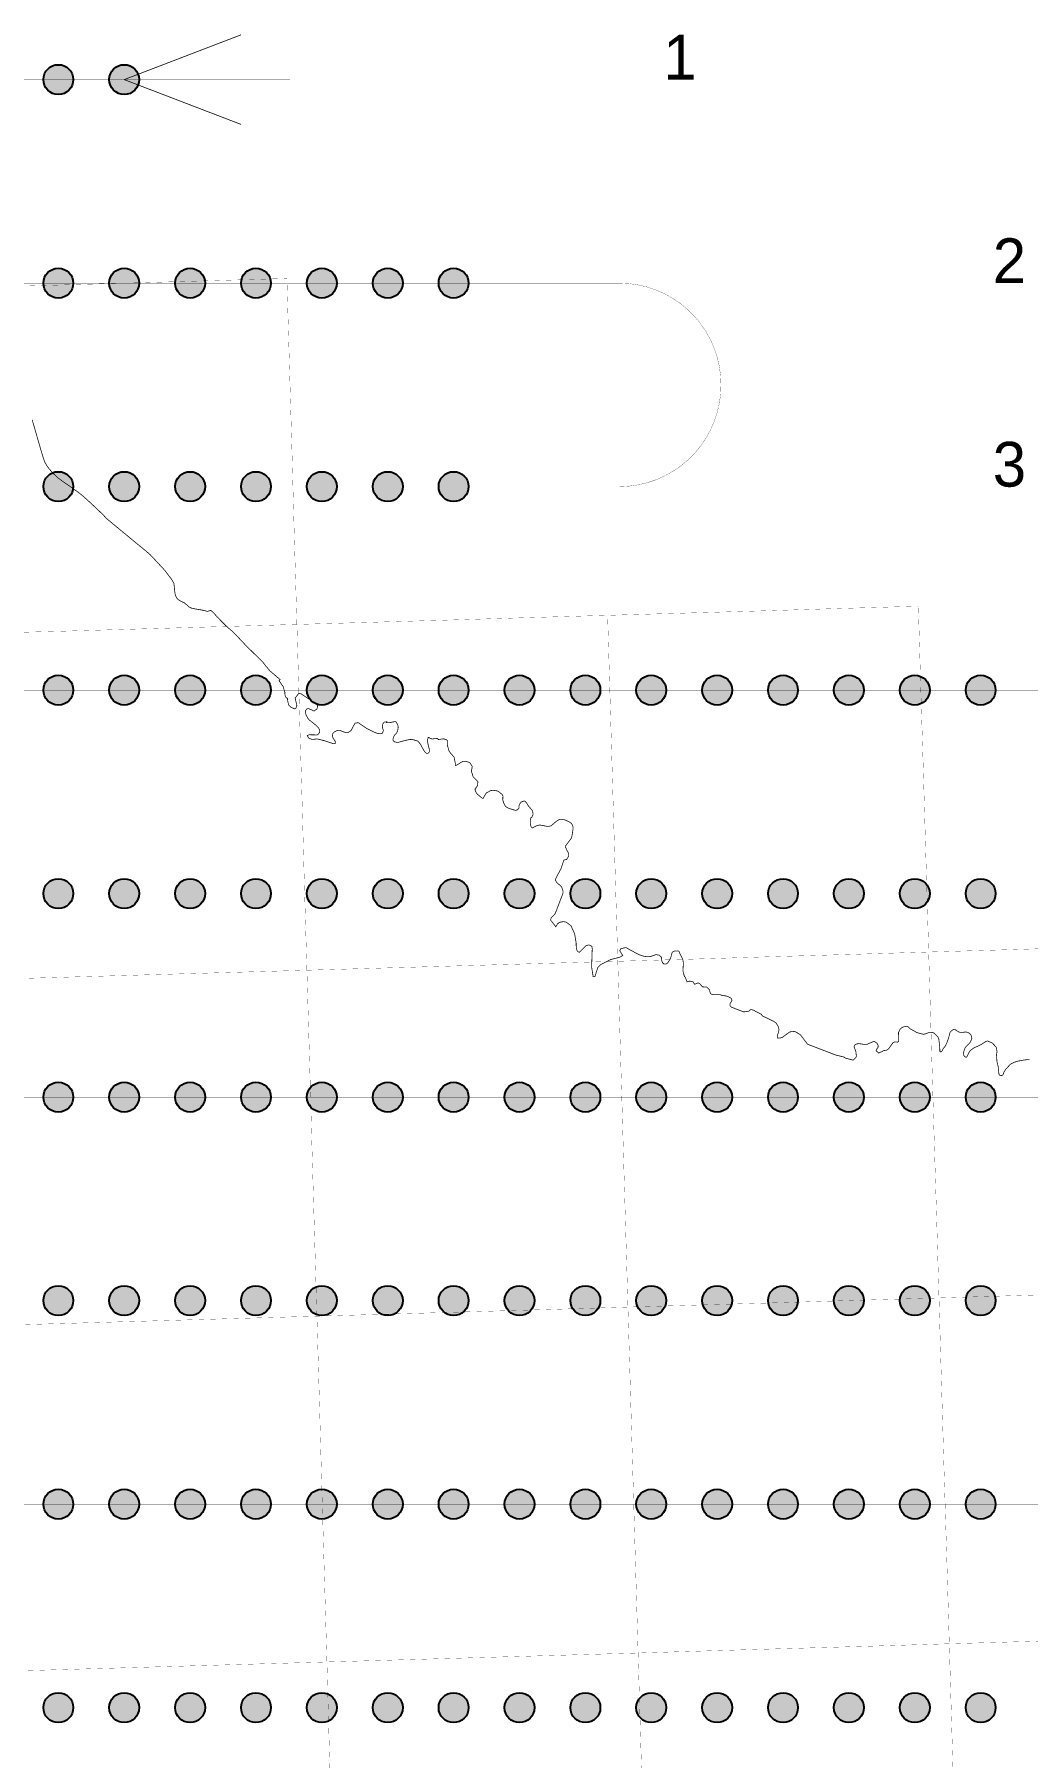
# Model space of a CAD drawing. Header units: inches. Extents: x 606089 to 652529, y 590739 to 614135.
# Drawn here: x 635540 to 642188, y 601972 to 613512 of the extents above; entities that cross this region are included whole.
import ezdxf

# ---------------------------------------------------------------- set-up
doc = ezdxf.new("R2010")
doc.units = ezdxf.units.IN
doc.header["$MEASUREMENT"] = 0
doc.layers.get('0').update_dxf_attribs({"color": 5})
for name, color, linetype in [('gminy_2019', 3, 'Continuous'), ('nadirki', 1, 'Continuous'), ('numerki', 1, 'Continuous'), ('poczkon', 5, 'Continuous'), ('polilinia', 1, 'Continuous')]:
    doc.layers.add(name, color=color, linetype=linetype)

msp = doc.modelspace()

# ---------------------------------------------------------------- hatches: boundary and pattern name
at = {"layer": 'nadirki'}
h = msp.add_hatch(color=256, dxfattribs=at)
h.dxf.hatch_style = 1
h.paths.add_polyline_path([(635800, 613210, 1), (635600, 613210, 1)])
h = msp.add_hatch(color=256, dxfattribs=at)
h.dxf.hatch_style = 1
h.paths.add_polyline_path([(636241, 613210, 1), (636041, 613210, 1)])
h = msp.add_hatch(color=256, dxfattribs=at)
h.dxf.hatch_style = 1
h.paths.add_polyline_path([(635800, 611847, 1), (635600, 611847, 1)])
h = msp.add_hatch(color=256, dxfattribs=at)
h.dxf.hatch_style = 1
h.paths.add_polyline_path([(636241, 611847, 1), (636041, 611847, 1)])
h = msp.add_hatch(color=256, dxfattribs=at)
h.dxf.hatch_style = 1
h.paths.add_polyline_path([(636682, 611847, 1), (636482, 611847, 1)])
h = msp.add_hatch(color=256, dxfattribs=at)
h.dxf.hatch_style = 1
h.paths.add_polyline_path([(637123, 611847, 1), (636923, 611847, 1)])
h = msp.add_hatch(color=256, dxfattribs=at)
h.dxf.hatch_style = 1
h.paths.add_polyline_path([(637564, 611847, 1), (637364, 611847, 1)])
h = msp.add_hatch(color=256, dxfattribs=at)
h.dxf.hatch_style = 1
h.paths.add_polyline_path([(638005, 611847, 1), (637805, 611847, 1)])
h = msp.add_hatch(color=256, dxfattribs=at)
h.dxf.hatch_style = 1
h.paths.add_polyline_path([(638446, 611847, 1), (638246, 611847, 1)])
h = msp.add_hatch(color=256, dxfattribs=at)
h.dxf.hatch_style = 1
h.paths.add_polyline_path([(635800, 610484, 1), (635600, 610484, 1)])
h = msp.add_hatch(color=256, dxfattribs=at)
h.dxf.hatch_style = 1
h.paths.add_polyline_path([(636241, 610484, 1), (636041, 610484, 1)])
h = msp.add_hatch(color=256, dxfattribs=at)
h.dxf.hatch_style = 1
h.paths.add_polyline_path([(636682, 610484, 1), (636482, 610484, 1)])
h = msp.add_hatch(color=256, dxfattribs=at)
h.dxf.hatch_style = 1
h.paths.add_polyline_path([(637123, 610484, 1), (636923, 610484, 1)])
h = msp.add_hatch(color=256, dxfattribs=at)
h.dxf.hatch_style = 1
h.paths.add_polyline_path([(637564, 610484, 1), (637364, 610484, 1)])
h = msp.add_hatch(color=256, dxfattribs=at)
h.dxf.hatch_style = 1
h.paths.add_polyline_path([(638005, 610484, 1), (637805, 610484, 1)])
h = msp.add_hatch(color=256, dxfattribs=at)
h.dxf.hatch_style = 1
h.paths.add_polyline_path([(638446, 610484, 1), (638246, 610484, 1)])
h = msp.add_hatch(color=256, dxfattribs=at)
h.dxf.hatch_style = 1
h.paths.add_polyline_path([(635800, 609121, 1), (635600, 609121, 1)])
h = msp.add_hatch(color=256, dxfattribs=at)
h.dxf.hatch_style = 1
h.paths.add_polyline_path([(636241, 609121, 1), (636041, 609121, 1)])
h = msp.add_hatch(color=256, dxfattribs=at)
h.dxf.hatch_style = 1
h.paths.add_polyline_path([(636682, 609121, 1), (636482, 609121, 1)])
h = msp.add_hatch(color=256, dxfattribs=at)
h.dxf.hatch_style = 1
h.paths.add_polyline_path([(637123, 609121, 1), (636923, 609121, 1)])
h = msp.add_hatch(color=256, dxfattribs=at)
h.dxf.hatch_style = 1
h.paths.add_polyline_path([(637564, 609121, 1), (637364, 609121, 1)])
h = msp.add_hatch(color=256, dxfattribs=at)
h.dxf.hatch_style = 1
h.paths.add_polyline_path([(638005, 609121, 1), (637805, 609121, 1)])
h = msp.add_hatch(color=256, dxfattribs=at)
h.dxf.hatch_style = 1
h.paths.add_polyline_path([(638446, 609121, 1), (638246, 609121, 1)])
h = msp.add_hatch(color=256, dxfattribs=at)
h.dxf.hatch_style = 1
h.paths.add_polyline_path([(638887, 609121, 1), (638687, 609121, 1)])
h = msp.add_hatch(color=256, dxfattribs=at)
h.dxf.hatch_style = 1
h.paths.add_polyline_path([(639328, 609121, 1), (639128, 609121, 1)])
h = msp.add_hatch(color=256, dxfattribs=at)
h.dxf.hatch_style = 1
h.paths.add_polyline_path([(639769, 609121, 1), (639569, 609121, 1)])
h = msp.add_hatch(color=256, dxfattribs=at)
h.dxf.hatch_style = 1
h.paths.add_polyline_path([(640210, 609121, 1), (640010, 609121, 1)])
h = msp.add_hatch(color=256, dxfattribs=at)
h.dxf.hatch_style = 1
h.paths.add_polyline_path([(640651, 609121, 1), (640451, 609121, 1)])
h = msp.add_hatch(color=256, dxfattribs=at)
h.dxf.hatch_style = 1
h.paths.add_polyline_path([(641092, 609121, 1), (640892, 609121, 1)])
h = msp.add_hatch(color=256, dxfattribs=at)
h.dxf.hatch_style = 1
h.paths.add_polyline_path([(641533, 609121, 1), (641333, 609121, 1)])
h = msp.add_hatch(color=256, dxfattribs=at)
h.dxf.hatch_style = 1
h.paths.add_polyline_path([(641974, 609121, 1), (641774, 609121, 1)])
h = msp.add_hatch(color=256, dxfattribs=at)
h.dxf.hatch_style = 1
h.paths.add_polyline_path([(635800, 607758, 1), (635600, 607758, 1)])
h = msp.add_hatch(color=256, dxfattribs=at)
h.dxf.hatch_style = 1
h.paths.add_polyline_path([(636241, 607758, 1), (636041, 607758, 1)])
h = msp.add_hatch(color=256, dxfattribs=at)
h.dxf.hatch_style = 1
h.paths.add_polyline_path([(636682, 607758, 1), (636482, 607758, 1)])
h = msp.add_hatch(color=256, dxfattribs=at)
h.dxf.hatch_style = 1
h.paths.add_polyline_path([(637123, 607758, 1), (636923, 607758, 1)])
h = msp.add_hatch(color=256, dxfattribs=at)
h.dxf.hatch_style = 1
h.paths.add_polyline_path([(637564, 607758, 1), (637364, 607758, 1)])
h = msp.add_hatch(color=256, dxfattribs=at)
h.dxf.hatch_style = 1
h.paths.add_polyline_path([(638005, 607758, 1), (637805, 607758, 1)])
h = msp.add_hatch(color=256, dxfattribs=at)
h.dxf.hatch_style = 1
h.paths.add_polyline_path([(638446, 607758, 1), (638246, 607758, 1)])
h = msp.add_hatch(color=256, dxfattribs=at)
h.dxf.hatch_style = 1
h.paths.add_polyline_path([(638887, 607758, 1), (638687, 607758, 1)])
h = msp.add_hatch(color=256, dxfattribs=at)
h.dxf.hatch_style = 1
h.paths.add_polyline_path([(639328, 607758, 1), (639128, 607758, 1)])
h = msp.add_hatch(color=256, dxfattribs=at)
h.dxf.hatch_style = 1
h.paths.add_polyline_path([(639769, 607758, 1), (639569, 607758, 1)])
h = msp.add_hatch(color=256, dxfattribs=at)
h.dxf.hatch_style = 1
h.paths.add_polyline_path([(640210, 607758, 1), (640010, 607758, 1)])
h = msp.add_hatch(color=256, dxfattribs=at)
h.dxf.hatch_style = 1
h.paths.add_polyline_path([(640651, 607758, 1), (640451, 607758, 1)])
h = msp.add_hatch(color=256, dxfattribs=at)
h.dxf.hatch_style = 1
h.paths.add_polyline_path([(641092, 607758, 1), (640892, 607758, 1)])
h = msp.add_hatch(color=256, dxfattribs=at)
h.dxf.hatch_style = 1
h.paths.add_polyline_path([(641533, 607758, 1), (641333, 607758, 1)])
h = msp.add_hatch(color=256, dxfattribs=at)
h.dxf.hatch_style = 1
h.paths.add_polyline_path([(641974, 607758, 1), (641774, 607758, 1)])
h = msp.add_hatch(color=256, dxfattribs=at)
h.dxf.hatch_style = 1
h.paths.add_polyline_path([(635800, 606395, 1), (635600, 606395, 1)])
h = msp.add_hatch(color=256, dxfattribs=at)
h.dxf.hatch_style = 1
h.paths.add_polyline_path([(636241, 606395, 1), (636041, 606395, 1)])
h = msp.add_hatch(color=256, dxfattribs=at)
h.dxf.hatch_style = 1
h.paths.add_polyline_path([(636682, 606395, 1), (636482, 606395, 1)])
h = msp.add_hatch(color=256, dxfattribs=at)
h.dxf.hatch_style = 1
h.paths.add_polyline_path([(637123, 606395, 1), (636923, 606395, 1)])
h = msp.add_hatch(color=256, dxfattribs=at)
h.dxf.hatch_style = 1
h.paths.add_polyline_path([(637564, 606395, 1), (637364, 606395, 1)])
h = msp.add_hatch(color=256, dxfattribs=at)
h.dxf.hatch_style = 1
h.paths.add_polyline_path([(638005, 606395, 1), (637805, 606395, 1)])
h = msp.add_hatch(color=256, dxfattribs=at)
h.dxf.hatch_style = 1
h.paths.add_polyline_path([(638446, 606395, 1), (638246, 606395, 1)])
h = msp.add_hatch(color=256, dxfattribs=at)
h.dxf.hatch_style = 1
h.paths.add_polyline_path([(638887, 606395, 1), (638687, 606395, 1)])
h = msp.add_hatch(color=256, dxfattribs=at)
h.dxf.hatch_style = 1
h.paths.add_polyline_path([(639328, 606395, 1), (639128, 606395, 1)])
h = msp.add_hatch(color=256, dxfattribs=at)
h.dxf.hatch_style = 1
h.paths.add_polyline_path([(639769, 606395, 1), (639569, 606395, 1)])
h = msp.add_hatch(color=256, dxfattribs=at)
h.dxf.hatch_style = 1
h.paths.add_polyline_path([(640210, 606395, 1), (640010, 606395, 1)])
h = msp.add_hatch(color=256, dxfattribs=at)
h.dxf.hatch_style = 1
h.paths.add_polyline_path([(640651, 606395, 1), (640451, 606395, 1)])
h = msp.add_hatch(color=256, dxfattribs=at)
h.dxf.hatch_style = 1
h.paths.add_polyline_path([(641092, 606395, 1), (640892, 606395, 1)])
h = msp.add_hatch(color=256, dxfattribs=at)
h.dxf.hatch_style = 1
h.paths.add_polyline_path([(641533, 606395, 1), (641333, 606395, 1)])
h = msp.add_hatch(color=256, dxfattribs=at)
h.dxf.hatch_style = 1
h.paths.add_polyline_path([(641974, 606395, 1), (641774, 606395, 1)])
h = msp.add_hatch(color=256, dxfattribs=at)
h.dxf.hatch_style = 1
h.paths.add_polyline_path([(635800, 605032, 1), (635600, 605032, 1)])
h = msp.add_hatch(color=256, dxfattribs=at)
h.dxf.hatch_style = 1
h.paths.add_polyline_path([(636241, 605032, 1), (636041, 605032, 1)])
h = msp.add_hatch(color=256, dxfattribs=at)
h.dxf.hatch_style = 1
h.paths.add_polyline_path([(636682, 605032, 1), (636482, 605032, 1)])
h = msp.add_hatch(color=256, dxfattribs=at)
h.dxf.hatch_style = 1
h.paths.add_polyline_path([(637123, 605032, 1), (636923, 605032, 1)])
h = msp.add_hatch(color=256, dxfattribs=at)
h.dxf.hatch_style = 1
h.paths.add_polyline_path([(637564, 605032, 1), (637364, 605032, 1)])
h = msp.add_hatch(color=256, dxfattribs=at)
h.dxf.hatch_style = 1
h.paths.add_polyline_path([(638005, 605032, 1), (637805, 605032, 1)])
h = msp.add_hatch(color=256, dxfattribs=at)
h.dxf.hatch_style = 1
h.paths.add_polyline_path([(638446, 605032, 1), (638246, 605032, 1)])
h = msp.add_hatch(color=256, dxfattribs=at)
h.dxf.hatch_style = 1
h.paths.add_polyline_path([(638887, 605032, 1), (638687, 605032, 1)])
h = msp.add_hatch(color=256, dxfattribs=at)
h.dxf.hatch_style = 1
h.paths.add_polyline_path([(639328, 605032, 1), (639128, 605032, 1)])
h = msp.add_hatch(color=256, dxfattribs=at)
h.dxf.hatch_style = 1
h.paths.add_polyline_path([(639769, 605032, 1), (639569, 605032, 1)])
h = msp.add_hatch(color=256, dxfattribs=at)
h.dxf.hatch_style = 1
h.paths.add_polyline_path([(640210, 605032, 1), (640010, 605032, 1)])
h = msp.add_hatch(color=256, dxfattribs=at)
h.dxf.hatch_style = 1
h.paths.add_polyline_path([(640651, 605032, 1), (640451, 605032, 1)])
h = msp.add_hatch(color=256, dxfattribs=at)
h.dxf.hatch_style = 1
h.paths.add_polyline_path([(641092, 605032, 1), (640892, 605032, 1)])
h = msp.add_hatch(color=256, dxfattribs=at)
h.dxf.hatch_style = 1
h.paths.add_polyline_path([(641533, 605032, 1), (641333, 605032, 1)])
h = msp.add_hatch(color=256, dxfattribs=at)
h.dxf.hatch_style = 1
h.paths.add_polyline_path([(641974, 605032, 1), (641774, 605032, 1)])
h = msp.add_hatch(color=256, dxfattribs=at)
h.dxf.hatch_style = 1
h.paths.add_polyline_path([(635800, 603669, 1), (635600, 603669, 1)])
h = msp.add_hatch(color=256, dxfattribs=at)
h.dxf.hatch_style = 1
h.paths.add_polyline_path([(636241, 603669, 1), (636041, 603669, 1)])
h = msp.add_hatch(color=256, dxfattribs=at)
h.dxf.hatch_style = 1
h.paths.add_polyline_path([(636682, 603669, 1), (636482, 603669, 1)])
h = msp.add_hatch(color=256, dxfattribs=at)
h.dxf.hatch_style = 1
h.paths.add_polyline_path([(637123, 603669, 1), (636923, 603669, 1)])
h = msp.add_hatch(color=256, dxfattribs=at)
h.dxf.hatch_style = 1
h.paths.add_polyline_path([(637564, 603669, 1), (637364, 603669, 1)])
h = msp.add_hatch(color=256, dxfattribs=at)
h.dxf.hatch_style = 1
h.paths.add_polyline_path([(638005, 603669, 1), (637805, 603669, 1)])
h = msp.add_hatch(color=256, dxfattribs=at)
h.dxf.hatch_style = 1
h.paths.add_polyline_path([(638446, 603669, 1), (638246, 603669, 1)])
h = msp.add_hatch(color=256, dxfattribs=at)
h.dxf.hatch_style = 1
h.paths.add_polyline_path([(638887, 603669, 1), (638687, 603669, 1)])
h = msp.add_hatch(color=256, dxfattribs=at)
h.dxf.hatch_style = 1
h.paths.add_polyline_path([(639328, 603669, 1), (639128, 603669, 1)])
h = msp.add_hatch(color=256, dxfattribs=at)
h.dxf.hatch_style = 1
h.paths.add_polyline_path([(639769, 603669, 1), (639569, 603669, 1)])
h = msp.add_hatch(color=256, dxfattribs=at)
h.dxf.hatch_style = 1
h.paths.add_polyline_path([(640210, 603669, 1), (640010, 603669, 1)])
h = msp.add_hatch(color=256, dxfattribs=at)
h.dxf.hatch_style = 1
h.paths.add_polyline_path([(640651, 603669, 1), (640451, 603669, 1)])
h = msp.add_hatch(color=256, dxfattribs=at)
h.dxf.hatch_style = 1
h.paths.add_polyline_path([(641092, 603669, 1), (640892, 603669, 1)])
h = msp.add_hatch(color=256, dxfattribs=at)
h.dxf.hatch_style = 1
h.paths.add_polyline_path([(641533, 603669, 1), (641333, 603669, 1)])
h = msp.add_hatch(color=256, dxfattribs=at)
h.dxf.hatch_style = 1
h.paths.add_polyline_path([(641974, 603669, 1), (641774, 603669, 1)])
h = msp.add_hatch(color=256, dxfattribs=at)
h.dxf.hatch_style = 1
h.paths.add_polyline_path([(635800, 602306, 1), (635600, 602306, 1)])
h = msp.add_hatch(color=256, dxfattribs=at)
h.dxf.hatch_style = 1
h.paths.add_polyline_path([(636241, 602306, 1), (636041, 602306, 1)])
h = msp.add_hatch(color=256, dxfattribs=at)
h.dxf.hatch_style = 1
h.paths.add_polyline_path([(636682, 602306, 1), (636482, 602306, 1)])
h = msp.add_hatch(color=256, dxfattribs=at)
h.dxf.hatch_style = 1
h.paths.add_polyline_path([(637123, 602306, 1), (636923, 602306, 1)])
h = msp.add_hatch(color=256, dxfattribs=at)
h.dxf.hatch_style = 1
h.paths.add_polyline_path([(637564, 602306, 1), (637364, 602306, 1)])
h = msp.add_hatch(color=256, dxfattribs=at)
h.dxf.hatch_style = 1
h.paths.add_polyline_path([(638005, 602306, 1), (637805, 602306, 1)])
h = msp.add_hatch(color=256, dxfattribs=at)
h.dxf.hatch_style = 1
h.paths.add_polyline_path([(638446, 602306, 1), (638246, 602306, 1)])
h = msp.add_hatch(color=256, dxfattribs=at)
h.dxf.hatch_style = 1
h.paths.add_polyline_path([(638887, 602306, 1), (638687, 602306, 1)])
h = msp.add_hatch(color=256, dxfattribs=at)
h.dxf.hatch_style = 1
h.paths.add_polyline_path([(639328, 602306, 1), (639128, 602306, 1)])
h = msp.add_hatch(color=256, dxfattribs=at)
h.dxf.hatch_style = 1
h.paths.add_polyline_path([(639769, 602306, 1), (639569, 602306, 1)])
h = msp.add_hatch(color=256, dxfattribs=at)
h.dxf.hatch_style = 1
h.paths.add_polyline_path([(640210, 602306, 1), (640010, 602306, 1)])
h = msp.add_hatch(color=256, dxfattribs=at)
h.dxf.hatch_style = 1
h.paths.add_polyline_path([(640651, 602306, 1), (640451, 602306, 1)])
h = msp.add_hatch(color=256, dxfattribs=at)
h.dxf.hatch_style = 1
h.paths.add_polyline_path([(641092, 602306, 1), (640892, 602306, 1)])
h = msp.add_hatch(color=256, dxfattribs=at)
h.dxf.hatch_style = 1
h.paths.add_polyline_path([(641533, 602306, 1), (641333, 602306, 1)])
h = msp.add_hatch(color=256, dxfattribs=at)
h.dxf.hatch_style = 1
h.paths.add_polyline_path([(641974, 602306, 1), (641774, 602306, 1)])

# ---------------------------------------------------------------- linework, layer by layer
at = {"const_width": 1}
for points in [[(635168, 611239), (635151, 611818), (635671, 611833), (636191, 611848), (636710, 611863), (637230, 611878), (637247, 611299), (637264, 610719), (637280, 610140), (637297, 609561), (636777, 609546), (636257, 609531), (635737, 609516), (635217, 609502), (635201, 610081), (635184, 610660), (635168, 611239)], [(639394, 609043), (639377, 609622), (639897, 609637), (640417, 609652), (640937, 609668), (641457, 609683), (641474, 609104), (641492, 608525), (641509, 607946), (641526, 607367), (641006, 607351), (640485, 607336), (639965, 607320), (639445, 607305), (639428, 607884), (639411, 608463), (639394, 609043)], [(637314, 608982), (637297, 609561), (637817, 609576), (638337, 609591), (638857, 609607), (639377, 609622), (639394, 609043), (639411, 608463), (639428, 607884), (639445, 607305), (638925, 607290), (638404, 607275), (637884, 607260), (637364, 607245), (637347, 607824), (637331, 608403), (637314, 608982)], [(635234, 608922), (635217, 609502), (635737, 609516), (636257, 609531), (636777, 609546), (637297, 609561), (637314, 608982), (637331, 608403), (637347, 607824), (637364, 607245), (636844, 607230), (636323, 607215), (635803, 607200), (635283, 607185), (635266, 607764), (635250, 608343), (635234, 608922)], [(641543, 606787), (641526, 607367), (642046, 607382), (642566, 607398), (643087, 607413), (643607, 607429), (643624, 606850), (643642, 606271), (643659, 605692), (643677, 605112), (643156, 605097), (642636, 605081), (642115, 605066), (641595, 605050), (641578, 605629), (641560, 606208), (641543, 606787)], [(637381, 606665), (637364, 607245), (637884, 607260), (638404, 607275), (638925, 607290), (639445, 607305), (639462, 606726), (639479, 606147), (639496, 605568), (639513, 604989), (638992, 604973), (638472, 604958), (637951, 604943), (637431, 604928), (637414, 605507), (637397, 606086), (637381, 606665)], [(639462, 606726), (639445, 607305), (639965, 607320), (640485, 607336), (641006, 607351), (641526, 607367), (641543, 606787), (641560, 606208), (641578, 605629), (641595, 605050), (641074, 605035), (640554, 605019), (640033, 605004), (639513, 604989), (639496, 605568), (639479, 606147), (639462, 606726)], [(635299, 606606), (635283, 607185), (635803, 607200), (636323, 607215), (636844, 607230), (637364, 607245), (637381, 606665), (637397, 606086), (637414, 605507), (637431, 604928), (636910, 604913), (636390, 604898), (635869, 604883), (635349, 604868), (635332, 605448), (635316, 606027), (635299, 606606)], [(641612, 604471), (641595, 605050), (642115, 605066), (642636, 605081), (643156, 605097), (643677, 605112), (643694, 604534), (643712, 603954), (643729, 603375), (643747, 602796), (643226, 602780), (642705, 602765), (642185, 602749), (641664, 602734), (641647, 603313), (641629, 603892), (641612, 604471)], [(637448, 604349), (637431, 604928), (637951, 604943), (638472, 604958), (638992, 604973), (639513, 604989), (639530, 604410), (639547, 603830), (639564, 603251), (639581, 602672), (639060, 602657), (638539, 602642), (638018, 602627), (637498, 602612), (637481, 603191), (637464, 603770), (637448, 604349)], [(639530, 604410), (639513, 604989), (640033, 605004), (640554, 605019), (641074, 605035), (641595, 605050), (641612, 604471), (641629, 603892), (641647, 603313), (641664, 602734), (641143, 602718), (640622, 602703), (640102, 602688), (639581, 602672), (639564, 603251), (639547, 603830), (639530, 604410)], [(635365, 604289), (635349, 604868), (635869, 604883), (636390, 604898), (636910, 604913), (637431, 604928), (637448, 604349), (637464, 603770), (637481, 603191), (637498, 602612), (636977, 602597), (636456, 602582), (635935, 602567), (635415, 602552), (635398, 603131), (635382, 603710), (635365, 604289)], [(641681, 602155), (641664, 602734), (642185, 602749), (642705, 602765), (643226, 602780), (643747, 602796), (643764, 602217), (643782, 601638), (643799, 601059), (643817, 600480), (643296, 600464), (642775, 600448), (642254, 600433), (641733, 600417), (641715, 600996), (641698, 601575), (641681, 602155)], [(637514, 602032), (637498, 602612), (638018, 602627), (638539, 602642), (639060, 602657), (639581, 602672), (639598, 602093), (639615, 601514), (639632, 600935), (639649, 600356), (639128, 600340), (638607, 600325), (638086, 600310), (637565, 600295), (637548, 600874), (637531, 601453), (637514, 602032)], [(639598, 602093), (639581, 602672), (640102, 602688), (640622, 602703), (641143, 602718), (641664, 602734), (641681, 602155), (641698, 601575), (641715, 600996), (641733, 600417), (641212, 600402), (640691, 600386), (640170, 600371), (639649, 600356), (639632, 600935), (639615, 601514), (639598, 602093)], [(635431, 601973), (635415, 602552), (635935, 602567), (636456, 602582), (636977, 602597), (637498, 602612), (637514, 602032), (637531, 601453), (637548, 600874), (637565, 600295), (637044, 600280), (636523, 600265), (636002, 600250), (635481, 600235), (635464, 600815), (635448, 601394), (635431, 601973)]]:
    msp.add_lwpolyline(points, dxfattribs=at)
at = {"layer": 'gminy_2019', "lineweight": 0, "const_width": 5}
msp.add_lwpolyline([(635525, 610931), (635555, 610828), (635566, 610789), (635580, 610741), (635598, 610681), (635604, 610662), (635609, 610650), (635615, 610638), (635620, 610629), (635626, 610619), (635640, 610602), (635665, 610573), (635697, 610543), (635713, 610531), (635738, 610513), (635765, 610495), (635789, 610478), (635835, 610445), (635862, 610423), (635885, 610403), (635949, 610344), (636002, 610293), (636020, 610273), (636027, 610267), (636052, 610246), (636065, 610235), (636208, 610117), (636275, 610062), (636280, 610058), (636292, 610048), (636306, 610036), (636314, 610029), (636401, 609936), (636421, 609912), (636433, 609896), (636447, 609878), (636461, 609859), (636471, 609841), (636474, 609835), (636478, 609794), (636481, 609768), (636485, 609752), (636487, 609749), (636492, 609738), (636500, 609729), (636507, 609724), (636528, 609713), (636529, 609712), (636543, 609706), (636560, 609692), (636569, 609683), (636577, 609677), (636592, 609670), (636621, 609664), (636657, 609658), (636685, 609652), (636698, 609648), (636701, 609649), (636721, 609655), (636722, 609654), (636743, 609635), (636763, 609611), (636768, 609607), (636772, 609603), (636784, 609590), (636804, 609570), (636824, 609550), (636842, 609534), (636861, 609518), (636863, 609516), (636864, 609515), (636893, 609487), (636897, 609483), (636899, 609481), (636904, 609475), (636961, 609414), (636967, 609408), (636969, 609406), (636990, 609386), (636996, 609380), (637054, 609323), (637068, 609310), (637070, 609307), (637085, 609288), (637089, 609282), (637095, 609276), (637116, 609250), (637149, 609222), (637170, 609204), (637184, 609192), (637177, 609185), (637206, 609143), (637212, 609120), (637218, 609103), (637215, 609102), (637220, 609077), (637234, 609064), (637234, 609061), (637235, 609051), (637242, 609021), (637258, 609006), (637283, 608995), (637291, 609001), (637297, 609017), (637289, 609051), (637285, 609068), (637310, 609100), (637325, 609096), (637354, 609077), (637396, 609049), (637421, 609032), (637436, 609018), (637434, 609005), (637431, 608996), (637431, 608994), (637429, 608993), (637412, 608981), (637376, 608997), (637365, 608996), (637357, 608987), (637353, 608983), (637358, 608954), (637366, 608941), (637368, 608938), (637369, 608934), (637379, 608922), (637394, 608910), (637428, 608883), (637443, 608866), (637448, 608856), (637450, 608848), (637448, 608837), (637440, 608825), (637431, 608821), (637381, 608822), (637366, 608817), (637376, 608800), (637396, 608791), (637422, 608793), (637431, 608793), (637437, 608793), (637475, 608784), (637543, 608762), (637554, 608764), (637555, 608773), (637552, 608781), (637539, 608799), (637535, 608815), (637537, 608829), (637547, 608841), (637569, 608852), (637573, 608852), (637585, 608851), (637622, 608837), (637638, 608836), (637661, 608852), (637675, 608881), (637687, 608900), (637708, 608903), (637724, 608892), (637763, 608865), (637768, 608862), (637812, 608841), (637816, 608839), (637821, 608837), (637836, 608831), (637854, 608829), (637869, 608832), (637876, 608849), (637869, 608873), (637872, 608895), (637882, 608907), (637899, 608909), (637897, 608903), (637900, 608903), (637916, 608903), (637947, 608909), (637960, 608909), (637967, 608897), (637974, 608883), (637975, 608871), (637971, 608847), (637964, 608833), (637949, 608818), (637941, 608797), (637941, 608785), (637948, 608775), (637956, 608774), (637964, 608772), (637978, 608772), (638014, 608782), (638051, 608790), (638070, 608791), (638074, 608789), (638099, 608782), (638105, 608780), (638111, 608774), (638112, 608773), (638121, 608763), (638122, 608762), (638145, 608720), (638151, 608710), (638161, 608700), (638163, 608698), (638175, 608698), (638184, 608708), (638184, 608723), (638182, 608730), (638176, 608754), (638170, 608783), (638176, 608804), (638180, 608805), (638190, 608796), (638197, 608795), (638204, 608794), (638238, 608798), (638243, 608790), (638277, 608795), (638299, 608789), (638307, 608778), (638307, 608765), (638305, 608748), (638311, 608729), (638315, 608714), (638318, 608708), (638336, 608687), (638345, 608676), (638349, 608673), (638352, 608657), (638357, 608633), (638357, 608623), (638360, 608616), (638381, 608627), (638387, 608632), (638410, 608644), (638425, 608644), (638430, 608644), (638454, 608635), (638455, 608634), (638471, 608609), (638465, 608578), (638468, 608567), (638471, 608560), (638476, 608542), (638491, 608527), (638509, 608509), (638506, 608481), (638490, 608459), (638490, 608451), (638493, 608443), (638498, 608433), (638503, 608427), (638505, 608424), (638523, 608409), (638539, 608396), (638545, 608396), (638549, 608407), (638566, 608433), (638594, 608448), (638609, 608450), (638639, 608446), (638648, 608441), (638671, 608422), (638676, 608412), (638675, 608387), (638680, 608367), (638689, 608350), (638694, 608342), (638695, 608341), (638718, 608328), (638759, 608316), (638772, 608318), (638784, 608332), (638784, 608348), (638788, 608357), (638793, 608364), (638797, 608371), (638819, 608379), (638826, 608376), (638839, 608358), (638843, 608350), (638874, 608313), (638878, 608291), (638876, 608282), (638871, 608272), (638863, 608265), (638859, 608252), (638859, 608223), (638860, 608221), (638865, 608205), (638869, 608202), (638874, 608198), (638899, 608211), (638907, 608215), (638914, 608216), (638921, 608217), (638926, 608217), (638933, 608216), (638938, 608215), (638942, 608215), (638949, 608213), (638970, 608209), (638978, 608208), (638998, 608212), (639032, 608241), (639044, 608249), (639049, 608252), (639058, 608255), (639059, 608255), (639070, 608256), (639080, 608254), (639089, 608252), (639097, 608249), (639104, 608246), (639113, 608242), (639118, 608240), (639123, 608236), (639131, 608231), (639134, 608229), (639142, 608217), (639144, 608210), (639145, 608204), (639145, 608192), (639145, 608187), (639142, 608168), (639138, 608143), (639133, 608128), (639111, 608099), (639109, 608096), (639093, 608075), (639102, 608053), (639116, 608028), (639116, 608012), (639108, 607996), (639102, 607987), (639084, 607983), (639065, 607925), (639045, 607888), (639030, 607860), (639028, 607849), (639034, 607836), (639048, 607822), (639054, 607817), (639069, 607802), (639073, 607792), (639077, 607780), (639079, 607764), (639078, 607761), (639075, 607752), (639059, 607711), (639048, 607681), (639037, 607653), (639027, 607628), (639025, 607623), (638998, 607595), (638998, 607592), (638995, 607580), (639000, 607575), (639010, 607562), (639030, 607536), (639042, 607556), (639056, 607566), (639070, 607569), (639084, 607570), (639100, 607567), (639101, 607566), (639131, 607544), (639146, 607511), (639156, 607490), (639159, 607472), (639161, 607456), (639164, 607441), (639166, 607429), (639167, 607393), (639172, 607377), (639178, 607369), (639188, 607365), (639231, 607408), (639236, 607410), (639250, 607415), (639271, 607406), (639272, 607398), (639274, 607389), (639273, 607362), (639271, 607305), (639271, 607302), (639270, 607265), (639280, 607202), (639292, 607202), (639310, 607261), (639332, 607284), (639396, 607316), (639438, 607327), (639460, 607333), (639461, 607333), (639478, 607344), (639458, 607376), (639463, 607387), (639467, 607389), (639493, 607396), (639494, 607396), (639500, 607397), (639515, 607388), (639524, 607383), (639525, 607382), (639590, 607348), (639609, 607342), (639620, 607338), (639644, 607335), (639650, 607335), (639664, 607337), (639688, 607345), (639701, 607350), (639704, 607349), (639721, 607346), (639722, 607346), (639737, 607332), (639739, 607310), (639744, 607296), (639753, 607287), (639756, 607287), (639769, 607287), (639775, 607291), (639781, 607296), (639791, 607313), (639798, 607325), (639802, 607339), (639808, 607362), (639816, 607371), (639823, 607373), (639853, 607373), (639863, 607352), (639873, 607332), (639881, 607314), (639884, 607292), (639881, 607241), (639891, 607202), (639898, 607197), (639901, 607186), (639909, 607167), (639927, 607172), (639949, 607167), (639959, 607151), (639984, 607160), (639992, 607156), (640012, 607134), (640029, 607133), (640041, 607132), (640059, 607113), (640062, 607098), (640068, 607087), (640080, 607081), (640130, 607081), (640146, 607075), (640171, 607073), (640199, 607061), (640207, 607052), (640209, 607042), (640197, 607022), (640196, 607008), (640206, 606998), (640223, 606991), (640227, 606989), (640287, 606966), (640299, 606967), (640308, 606970), (640321, 606970), (640335, 606982), (640340, 606981), (640352, 606978), (640369, 606969), (640403, 606952), (640415, 606938), (640488, 606903), (640493, 606900), (640506, 606890), (640517, 606871), (640520, 606865), (640523, 606851), (640524, 606847), (640520, 606827), (640515, 606814), (640512, 606800), (640513, 606796), (640516, 606790), (640532, 606791), (640546, 606795), (640596, 606832), (640597, 606832), (640625, 606835), (640629, 606835), (640646, 606827), (640650, 606822), (640662, 606816), (640667, 606813), (640674, 606804), (640680, 606796), (640701, 606768), (640713, 606752), (640716, 606749), (640907, 606676), (640910, 606675), (640926, 606672), (640933, 606670), (640948, 606666), (640959, 606664), (640967, 606658), (640970, 606656), (641020, 606643), (641032, 606654), (641038, 606659), (641042, 606667), (641039, 606698), (641030, 606724), (641026, 606732), (641034, 606748), (641038, 606749), (641047, 606752), (641052, 606752), (641063, 606753), (641074, 606751), (641090, 606749), (641104, 606749), (641115, 606749), (641119, 606751), (641134, 606758), (641146, 606763), (641156, 606767), (641159, 606769), (641173, 606761), (641179, 606756), (641185, 606748), (641188, 606738), (641188, 606730), (641180, 606718), (641176, 606716), (641174, 606705), (641189, 606693), (641191, 606690), (641217, 606702), (641223, 606706), (641243, 606709), (641258, 606719), (641263, 606726), (641282, 606753), (641289, 606762), (641305, 606765), (641320, 606763), (641325, 606769), (641324, 606827), (641337, 606853), (641345, 606859), (641350, 606863), (641368, 606868), (641369, 606869), (641384, 606870), (641389, 606865), (641400, 606854), (641423, 606841), (641428, 606838), (641449, 606827), (641470, 606821), (641489, 606816), (641503, 606818), (641523, 606826), (641550, 606828), (641560, 606825), (641588, 606799), (641594, 606783), (641600, 606731), (641601, 606699), (641610, 606698), (641616, 606704), (641621, 606716), (641638, 606738), (641645, 606753), (641659, 606790), (641669, 606829), (641679, 606839), (641691, 606849), (641696, 606849), (641701, 606849), (641717, 606838), (641727, 606832), (641737, 606829), (641750, 606829), (641773, 606831), (641788, 606829), (641794, 606825), (641801, 606821), (641809, 606811), (641814, 606800), (641815, 606787), (641807, 606769), (641802, 606760), (641777, 606734), (641773, 606729), (641767, 606719), (641759, 606692), (641761, 606675), (641767, 606667), (641775, 606662), (641780, 606663), (641795, 606692), (641801, 606702), (641810, 606711), (641828, 606724), (641838, 606729), (641859, 606738), (641878, 606748), (641898, 606761), (641911, 606769), (641921, 606771), (641944, 606761), (641951, 606758), (641979, 606729), (641980, 606723), (641983, 606699), (641980, 606677), (641983, 606632), (641991, 606600), (641996, 606551), (642000, 606543), (642007, 606539), (642016, 606540), (642022, 606543), (642030, 606562), (642032, 606566), (642042, 606582), (642075, 606617), (642100, 606629), (642127, 606637), (642146, 606640), (642164, 606644), (642178, 606645), (642199, 606647)], dxfattribs=at)
at = {"layer": 'nadirki', "const_width": 1.5}
msp.add_lwpolyline([(637250, 613210), (637250, 613210)], dxfattribs=at)
at = {"layer": 'nadirki'}
for centre in [(635700, 613210), (636141, 613210), (635700, 611847), (636141, 611847), (636582, 611847), (637023, 611847), (637464, 611847), (637905, 611847), (638346, 611847), (635700, 610484), (636141, 610484), (636582, 610484), (637023, 610484), (637464, 610484), (637905, 610484), (638346, 610484), (635700, 609121), (636141, 609121), (636582, 609121), (637023, 609121), (637464, 609121), (637905, 609121), (638346, 609121), (638787, 609121), (639228, 609121), (639669, 609121), (640110, 609121), (640551, 609121), (640992, 609121), (641433, 609121), (641874, 609121), (635700, 607758), (636141, 607758), (636582, 607758), (637023, 607758), (637464, 607758), (637905, 607758), (638346, 607758), (638787, 607758), (639228, 607758), (639669, 607758), (640110, 607758), (640551, 607758), (640992, 607758), (641433, 607758), (641874, 607758), (635700, 606395), (636141, 606395), (636582, 606395), (637023, 606395), (637464, 606395), (637905, 606395), (638346, 606395), (638787, 606395), (639228, 606395), (639669, 606395), (640110, 606395), (640551, 606395), (640992, 606395), (641433, 606395), (641874, 606395), (635700, 605032), (636141, 605032), (636582, 605032), (637023, 605032), (637464, 605032), (637905, 605032), (638346, 605032), (638787, 605032), (639228, 605032), (639669, 605032), (640110, 605032), (640551, 605032), (640992, 605032), (641433, 605032), (641874, 605032), (635700, 603669), (636141, 603669), (636582, 603669), (637023, 603669), (637464, 603669), (637905, 603669), (638346, 603669), (638787, 603669), (639228, 603669), (639669, 603669), (640110, 603669), (640551, 603669), (640992, 603669), (641433, 603669), (641874, 603669), (635700, 602306), (636141, 602306), (636582, 602306), (637023, 602306), (637464, 602306), (637905, 602306), (638346, 602306), (638787, 602306), (639228, 602306), (639669, 602306), (640110, 602306), (640551, 602306), (640992, 602306), (641433, 602306), (641874, 602306)]:
    msp.add_circle(centre, 100, dxfattribs=at)
at = {"layer": 'poczkon', "const_width": 5}
for points in [[(636141, 613210), (636923, 613510)], [(636141, 613210), (636923, 612910)]]:
    msp.add_lwpolyline(points, dxfattribs=at)
at = {"layer": 'polilinia', "const_width": 1.5}
for points in [[(637250, 613210), (624447, 613210, 0.414214)], [(624447, 611847), (639455, 611847, -0.414214), (640136, 611165, -0.414214), (639455, 610484), (620919, 610484, 0.414214)], [(620919, 609121), (643424, 609121, -0.414214), (644105, 608439, -0.414214), (643424, 607758), (610335, 607758, 0.414214)], [(610335, 606395), (649598, 606395, -0.414214), (650279, 605713, -0.414213), (649598, 605032), (608571, 605032, 0.414214)], [(608571, 603669), (649598, 603669, -0.414214), (650279, 602987, -0.414178), (649598, 602306), (608571, 602306, 0.414214)]]:
    msp.add_lwpolyline(points, format="xyb", dxfattribs=at)

# ---------------------------------------------------------------- texts
at = {"layer": 'numerki'}
for s, p in [('1', (639750, 613210)), ('2', (641955, 611847)), ('3', (641955, 610484))]:
    msp.add_text(s, height=300, dxfattribs=at).set_placement(p)

doc.saveas('drawing.dxf')
